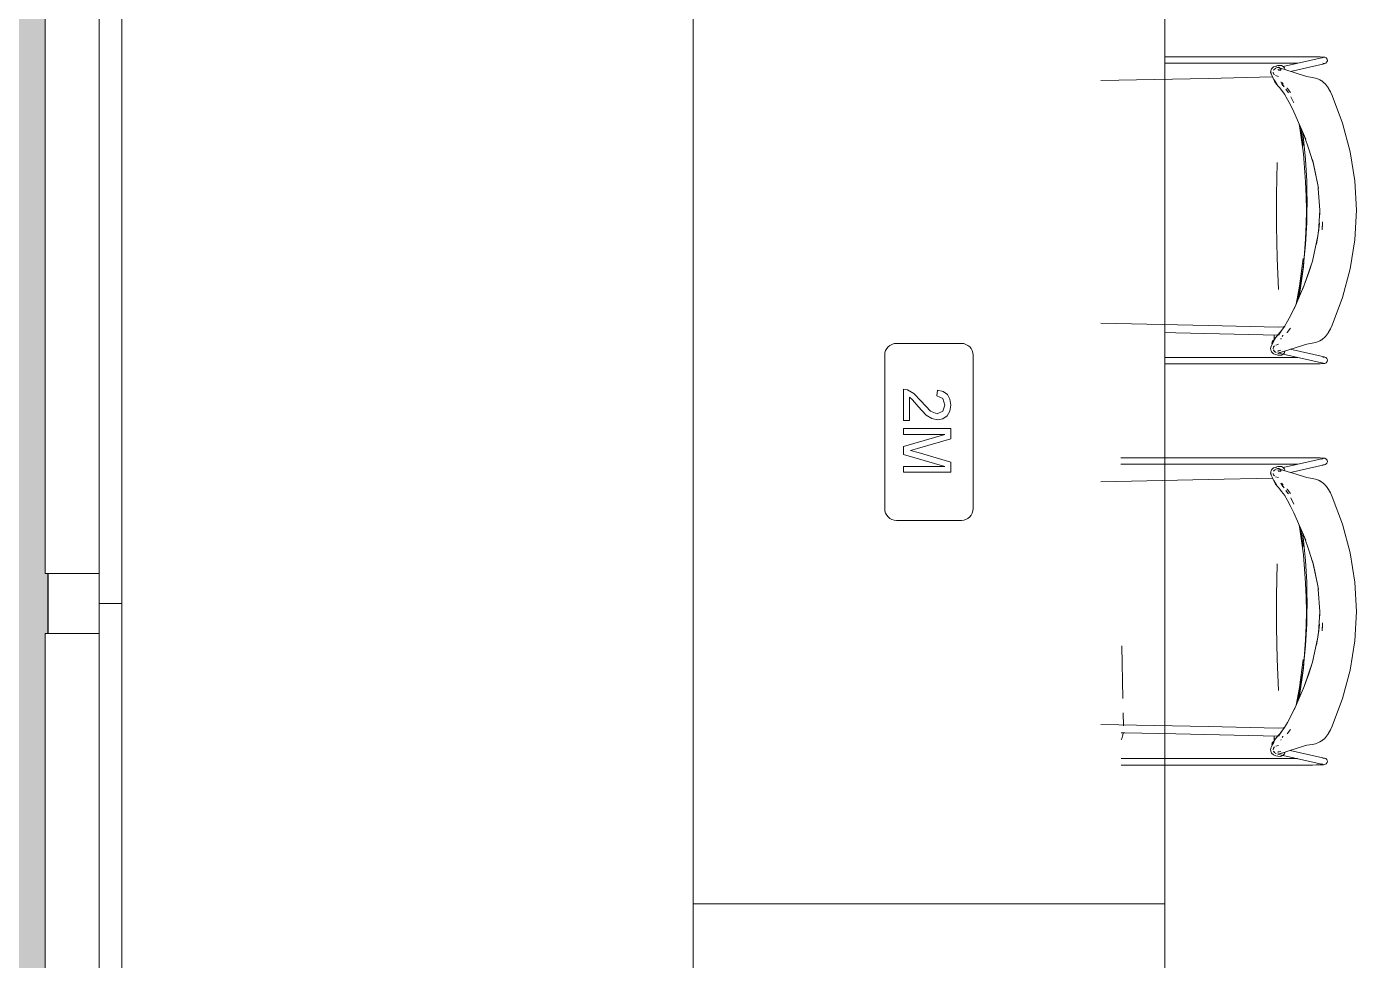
# Model space of a CAD drawing. Header units: millimetres. Extents: x 155927 to 317870, y -36033 to 97293.
# Drawn here: x 210704 to 212959, y 21722 to 23305 of the extents above; entities that cross this region are included whole.
import ezdxf

# ---------------------------------------------------------------- set-up
doc = ezdxf.new("R2010")
doc.units = ezdxf.units.MM
doc.header["$MEASUREMENT"] = 0
for name, color, linetype, lineweight in [('A-WALL', 7, 'CONTINUOUS', 9), ('A-WALL-PATT', 7, 'CONTINUOUS', 9), ('E-ELEC-EQPM', 8, 'CONTINUOUS', 9), ('G-IMPT', 8, 'CONTINUOUS', 9), ('I-FURN', 8, 'CONTINUOUS', 9)]:
    doc.layers.add(name, color=color, linetype=linetype, lineweight=lineweight)

msp = doc.modelspace()

# ---------------------------------------------------------------- hatches: boundary and pattern name
at = {"layer": 'A-WALL-PATT'}
msp.add_hatch(color=256, dxfattribs=at).paths.add_polyline_path([(210618.8, 15107.6), (210740.8, 15107.6), (210740.8, 20716.3), (210735.8, 20716.3), (210735.8, 22275.7), (210740.8, 22275.7), (210740.8, 22377.3), (210735.8, 22377.3), (210735.8, 23936.7), (210740.8, 23936.7), (210740.8, 26907.6), (210618.8, 26907.6), (210618.8, 24146), (210673, 24146), (210673, 22014.6), (210618.8, 22014.6), (210618.8, 20817), (210673, 20817), (210673, 18685.6), (210618.8, 18685.6), (210618.8, 17008.8), (210645.8, 17008.8), (210645.8, 15808.8), (210618.8, 15808.8), (210618.8, 15606.6)], flags=0)

# ---------------------------------------------------------------- linework, layer by layer
at = {"layer": 'A-WALL', "lineweight": 30}
msp.add_line((210740.8, 22275.7), (210740.8, 22377.3), dxfattribs=at)
at = {"layer": 'E-ELEC-EQPM'}
for p, q in [((210827.7, 23987.5), (210827.7, 22326.5)), ((210865.8, 22326.5), (210865.8, 23987.5)), ((210865.8, 22326.5), (210865.8, 23987.5)), ((210735.8, 23936.7), (210735.8, 22377.3)), ((210735.8, 23936.7), (210735.8, 22377.3)), ((210735.8, 22377.3), (210827.7, 22377.3)), ((210735.8, 22377.3), (210827.7, 22377.3)), ((210827.7, 22377.3), (210827.7, 22326.5)), ((210865.8, 22326.5), (210827.7, 22326.5)), ((210827.7, 22326.5), (210827.7, 22275.7)), ((210865.8, 22326.5), (210827.7, 22326.5)), ((210827.7, 22326.5), (210827.7, 20665.5)), ((210827.7, 22326.5), (210865.8, 22326.5)), ((210827.7, 22326.5), (210865.8, 22326.5)), ((210865.8, 20665.5), (210865.8, 22326.5)), ((210865.8, 20665.5), (210865.8, 22326.5)), ((210827.7, 22275.7), (210735.8, 22275.7)), ((210735.8, 22275.7), (210735.8, 20716.3)), ((210827.7, 22275.7), (210735.8, 22275.7)), ((210735.8, 22275.7), (210735.8, 20716.3))]:
    msp.add_line(p, q, dxfattribs=at)
at = {"layer": 'G-IMPT'}
for p, q in [((212634.4, 23253.6), (212884.5, 23253.6)), ((212902.9, 23252.5), (212834.7, 23237.2)), ((212884.5, 23253.6), (212890.7, 23253.6)), ((212897.9, 23253.4), (212890.7, 23253.6)), ((212903.1, 23253.1), (212897.9, 23253.4)), ((212902.9, 23252.5), (212900.7, 23251.5)), ((212900.7, 23251.5), (212900.9, 23251.7)), ((212905.6, 23252.8), (212903.1, 23253.1)), ((212905.6, 23252.8), (212907.9, 23251.6)), ((212907.9, 23251.6), (212909.4, 23249.5)), ((212909, 23244.7), (212909.8, 23246.8)), ((212909.4, 23249.5), (212909.8, 23246.8)), ((212859.4, 23242.8), (212634.4, 23242.8)), ((212813.5, 23227.6), (212814.7, 23231.9)), ((212813.5, 23227.6), (212814.8, 23224)), ((212814, 23229), (212814.8, 23224)), ((212814, 23229), (212814.5, 23224.4)), ((212814.5, 23224.4), (212817.5, 23218.4)), ((212814.7, 23231.9), (212815.2, 23233.2)), ((212815.2, 23233.2), (212818.3, 23236.4)), ((212817.9, 23227.3), (212818.1, 23225.7)), ((212818.6, 23224.8), (212818.1, 23225.7)), ((212822.5, 23237.8), (212818.3, 23236.4)), ((212818.6, 23224.8), (212820.1, 23223.2)), ((212818.7, 23230.8), (212820.7, 23233.1)), ((212821.3, 23233.4), (212822.9, 23234.1)), ((212822.4, 23233.8), (212821.3, 23233.4)), ((212822.4, 23233.8), (212821.3, 23233.4)), ((212822.2, 23236.6), (212827.8, 23235)), ((212822.2, 23236.6), (212830.1, 23234.2)), ((212822.5, 23237.8), (212825.7, 23238.8)), ((212825.5, 23235.2), (212833.6, 23233.1)), ((212825.5, 23235.2), (212832.3, 23233.4)), ((212825.6, 23232), (212828, 23230.8)), ((212825.6, 23232), (212831.1, 23230.4)), ((212825.7, 23238.8), (212828.5, 23238.9)), ((212828.5, 23235.8), (212826.6, 23235.4)), ((212826.8, 23231.8), (212828, 23230.8)), ((212826.8, 23231.8), (212828.3, 23230.3)), ((212826.9, 23235.8), (212829, 23234.4)), ((212826.9, 23235.8), (212830.1, 23234.2)), ((212828.3, 23230.3), (212827.4, 23231.4)), ((212827.8, 23235), (212836, 23232.4)), ((212828.5, 23238.9), (212829.8, 23239)), ((212829, 23234.4), (212830.6, 23232.6)), ((212831.5, 23238.7), (212829.8, 23239)), ((212831.6, 23230.8), (212830.6, 23232.6)), ((212831.5, 23238.7), (212834.9, 23237.1)), ((212831.5, 23238.7), (212831.8, 23238.7)), ((212831.5, 23238.7), (212834.7, 23237.2)), ((212834.9, 23237.1), (212831.8, 23238.7)), ((212833.6, 23233.1), (212832.3, 23233.4)), ((212836.5, 23235.4), (212834.7, 23237.2)), ((212834.9, 23237.1), (212834.7, 23237.2)), ((212834.7, 23237.2), (212836.8, 23235.2)), ((212836.5, 23235.4), (212834.9, 23237.1)), ((212857.2, 23225.7), (212836, 23232.4)), ((212836.9, 23235), (212836.8, 23235.2)), ((212838, 23232.7), (212836.9, 23235)), ((212838, 23232.7), (212838, 23232.6)), ((212847.1, 23228.8), (212904.4, 23241.7)), ((212869.2, 23221.8), (212857.2, 23225.7)), ((212902.1, 23242.4), (212904.7, 23242)), ((212902.4, 23242.3), (212904.7, 23242)), ((212904.4, 23241.7), (212907, 23242.5)), ((212907, 23242.5), (212907.2, 23242.8)), ((212909, 23244.7), (212907.2, 23242.8)), ((212707.6, 23216.9), (212525.8, 23213.2)), ((212817, 23219.4), (212707.6, 23216.9)), ((212820, 23212.3), (212817.5, 23218.4)), ((212821.7, 23210.5), (212819.2, 23215.1)), ((212820.7, 23212.5), (212819.2, 23215.1)), ((212820, 23212.3), (212821.9, 23209.2)), ((212824, 23206.8), (212820.7, 23212.5)), ((212821.7, 23210.5), (212824, 23206.8)), ((212821.9, 23209.2), (212826.2, 23203.8)), ((212822.1, 23221.6), (212827, 23220.2)), ((212826.2, 23203.8), (212829.1, 23200.6)), ((212832.8, 23207.6), (212831.1, 23210.8)), ((212831.1, 23210.8), (212833.1, 23207)), ((212832.8, 23207.6), (212833.1, 23207)), ((212832.8, 23207.6), (212834.1, 23205.4)), ((212832.8, 23207.6), (212834.5, 23204.8)), ((212832.9, 23209.9), (212835, 23207.5)), ((212834.1, 23205.4), (212834.5, 23204.8)), ((212836.1, 23203.2), (212834.4, 23205.7)), ((212834.4, 23205.7), (212836.4, 23202.7)), ((212836.1, 23203.2), (212836.4, 23202.7)), ((212841.5, 23200.9), (212841.9, 23200.4)), ((212874.8, 23220.1), (212869.2, 23221.8)), ((212874.8, 23220.1), (212884, 23218.5)), ((212884, 23218.5), (212890, 23217.4)), ((212890, 23217.4), (212895, 23215.6)), ((212896, 23215.1), (212895, 23215.6)), ((212900.2, 23212.6), (212895, 23215.6)), ((212897.3, 23214.4), (212895, 23215.6)), ((212896, 23215.1), (212900.2, 23212.6)), ((212899.8, 23212.9), (212897.3, 23214.4)), ((212900.2, 23212.6), (212899.8, 23212.9)), ((212900.2, 23212.6), (212902.2, 23211.1)), ((212902.2, 23211.1), (212904.1, 23209.4)), ((212904.7, 23208.9), (212904.1, 23209.4)), ((212904.7, 23208.9), (212906.5, 23207)), ((212908.2, 23205), (212906.5, 23207)), ((212908.2, 23205), (212911.6, 23200.1)), ((212832.2, 23196.8), (212829.1, 23200.6)), ((212832.2, 23196.8), (212837.6, 23189.5)), ((212837.1, 23190.2), (212837.6, 23189.5)), ((212837.1, 23190.2), (212842.5, 23181.3)), ((212839.7, 23198.4), (212843.7, 23192.5)), ((212839.7, 23198.4), (212842.4, 23194.4)), ((212847.2, 23193.1), (212841.9, 23200.4)), ((212843.7, 23192.5), (212842.4, 23194.4)), ((212847.9, 23170.8), (212842.5, 23181.3)), ((212847.7, 23185.6), (212853.2, 23175.3)), ((212847.7, 23185.6), (212848.2, 23184.7)), ((212853.2, 23175.3), (212848.2, 23184.7)), ((212911.8, 23199.8), (212911.6, 23200.1)), ((212911.8, 23199.8), (212914.9, 23194.2)), ((212917.9, 23187.7), (212914.9, 23194.2)), ((212935.4, 23141), (212917.9, 23187.7)), ((212853.2, 23160.2), (212847.9, 23170.8)), ((212853.2, 23160.2), (212873.1, 23113.8)), ((212862.8, 23136.5), (212862.3, 23139.1)), ((212869.2, 23089.2), (212862.8, 23136.5)), ((212935.4, 23141), (212948.4, 23092.5)), ((212864.9, 23132.9), (212869, 23103.2)), ((212864.9, 23132.9), (212869, 23103.2)), ((212867.4, 23127), (212868.6, 23119.4)), ((212872.7, 23079.6), (212868.6, 23119.4)), ((212879.1, 23095.2), (212870.5, 23120.3)), ((212870.5, 23120.3), (212873.1, 23113.8)), ((212869.2, 23089.2), (212873, 23041.3)), ((212879.1, 23095.2), (212884.3, 23079)), ((212948.4, 23092.5), (212956.5, 23043.1)), ((212824.8, 23074.2), (212823.8, 23020.3)), ((212872.7, 23079.6), (212874.8, 23042.6)), ((212886.5, 23072.1), (212884.3, 23079)), ((212884.6, 23079.1), (212886.5, 23072.1)), ((212884.6, 23079.1), (212893.9, 23036.6)), ((212893.5, 23036.6), (212886.5, 23072.1)), ((212886.5, 23072.1), (212893.9, 23036.6)), ((212959.1, 22993.2), (212956.5, 23043.1)), ((212873, 23041.3), (212873.9, 23017.3)), ((212875.1, 23026.3), (212874.8, 23042.6)), ((212875.1, 23026.3), (212875.5, 23007.4)), ((212894.6, 23030.2), (212893.5, 23036.6)), ((212894.4, 23030.2), (212894.1, 23034.3)), ((212894.6, 23030.2), (212894.2, 23033.7)), ((212894.4, 23030.2), (212896.8, 22993.2)), ((212823.8, 22966.2), (212823.8, 23020.3)), ((212874.3, 22993.2), (212873.9, 23017.3)), ((212875.1, 22988.6), (212875.5, 23007.4)), ((212873.9, 22969.1), (212874.3, 22993.2)), ((212874.8, 22972.3), (212875.1, 22988.6)), ((212896.9, 22993.2), (212894.6, 22956.3)), ((212896.9, 22993.2), (212896.8, 22985.8)), ((212896.8, 22993.2), (212896.8, 22985.8)), ((212959.1, 22993.2), (212956.5, 22943.3)), ((212823.8, 22966.2), (212824.8, 22912.3)), ((212872.7, 22935.2), (212874.8, 22972.3)), ((212873, 22945.1), (212873.9, 22969.1)), ((212893.5, 22950.2), (212895.1, 22961.2)), ((212893.9, 22949.8), (212896.3, 22971.5)), ((212893.9, 22949.8), (212895.1, 22961.2)), ((212894.6, 22956.3), (212895.1, 22961.2)), ((212896.3, 22971.5), (212895.1, 22961.2)), ((212901.1, 22960.1), (212901.8, 22973.7)), ((212901.6, 22970.3), (212901.1, 22960.1)), ((212868.6, 22895.5), (212872.7, 22935.2)), ((212873, 22945.1), (212869.2, 22897.3)), ((212893.9, 22949.8), (212884.6, 22907.3)), ((212891.4, 22936.1), (212893.5, 22950.2)), ((212891.4, 22936.1), (212892.7, 22943.2)), ((212948.4, 22893.9), (212956.5, 22943.3)), ((212826.9, 22859.1), (212824.8, 22912.3)), ((212862.5, 22864.5), (212869, 22911.7)), ((212869, 22911.7), (212862.5, 22864.4)), ((212886, 22912.5), (212884.4, 22907.3)), ((212884.6, 22907.3), (212886, 22912.5)), ((212862.7, 22856.3), (212868.6, 22895.5)), ((212869.2, 22897.3), (212862.8, 22850)), ((212870.4, 22866.2), (212878.5, 22887.6)), ((212870.5, 22866.2), (212884.6, 22907.3)), ((212870.5, 22866.2), (212878.5, 22887.6)), ((212884.6, 22907.3), (212878.5, 22887.6)), ((212878.5, 22887.6), (212884.4, 22907.3)), ((212948.4, 22893.9), (212935.4, 22845.5)), ((212870.5, 22866.2), (212853.3, 22826.2)), ((212862.5, 22864.5), (212856.8, 22834.3)), ((212856.8, 22834.3), (212862.5, 22864.4)), ((212868.3, 22860.4), (212870.5, 22866.2)), ((212868.3, 22860.4), (212870.4, 22866.2)), ((212862.7, 22856.3), (212859.8, 22841.2)), ((212862.8, 22850), (212862.2, 22846.8)), ((212935.4, 22845.5), (212917.8, 22798.6)), ((212847.9, 22815.6), (212853.2, 22826.2)), ((212857.4, 22835.5), (212853.2, 22826.2)), ((212857.4, 22835.5), (212853.3, 22826.2)), ((212525.6, 22801.7), (212707.6, 22798)), ((212826.4, 22795.3), (212707.6, 22798)), ((212834.8, 22795.8), (212826.4, 22795.3)), ((212832.2, 22789.6), (212837.6, 22796.9)), ((212837.7, 22796.4), (212834.8, 22795.8)), ((212842.5, 22805.2), (212837.1, 22796.2)), ((212837.6, 22796.9), (212837.1, 22796.2)), ((212847.9, 22815.6), (212842.5, 22805.2)), ((212917.8, 22798.6), (212914.9, 22792.3)), ((212634.4, 22785.9), (212652.9, 22785.5)), ((212825.9, 22781.6), (212652.9, 22785.5)), ((212820, 22774.1), (212817.8, 22769.3)), ((212819.5, 22781.8), (212819.8, 22773.8)), ((212820.2, 22774.5), (212819.9, 22781.8)), ((212820.2, 22774.5), (212819.9, 22781.8)), ((212820, 22774.1), (212821.9, 22777.2)), ((212821.9, 22777.2), (212826.2, 22782.7)), ((212829.1, 22785.9), (212826.2, 22782.7)), ((212827.1, 22781.8), (212832.7, 22790.1)), ((212827.1, 22781.8), (212832.2, 22789.6)), ((212829.1, 22785.9), (212832.7, 22790.1)), ((212831.4, 22776.3), (212830.8, 22774.9)), ((212833.1, 22779.5), (212834.1, 22781.1)), ((212834.5, 22781.6), (212834.1, 22781.1)), ((212841.5, 22785.5), (212841.9, 22786)), ((212841.9, 22786), (212847.2, 22793.3)), ((212899.8, 22773.6), (212897.3, 22772)), ((212900.2, 22773.8), (212899.8, 22773.6)), ((212900.2, 22773.8), (212902.2, 22775.3)), ((212902.2, 22775.3), (212904.7, 22777.5)), ((212904.7, 22777.5), (212906.5, 22779.4)), ((212908.2, 22781.5), (212906.5, 22779.4)), ((212911.6, 22786.3), (212908.2, 22781.5)), ((212911.6, 22786.3), (212911.8, 22786.6)), ((212914.9, 22792.3), (212911.8, 22786.6)), ((212814.4, 22762.9), (212813.5, 22758.8)), ((212814.7, 22754.6), (212813.5, 22758.8)), ((212814.4, 22762.9), (212818.8, 22771.3)), ((212815.2, 22753.2), (212814.7, 22754.6)), ((212818.3, 22750), (212815.2, 22753.2)), ((212817.8, 22769.3), (212818.8, 22771.3)), ((212817.8, 22758.5), (212817.9, 22759.1)), ((212818.3, 22761.1), (212817.9, 22759.1)), ((212818.6, 22761.7), (212818.3, 22761.1)), ((212819.5, 22755), (212818.3, 22756.6)), ((212818.3, 22756.6), (212819.1, 22755.5)), ((212818.3, 22750), (212822.5, 22748.6)), ((212818.5, 22756), (212820.7, 22753.4)), ((212818.6, 22761.7), (212820.2, 22763.5)), ((212819.5, 22755), (212819.1, 22755.5)), ((212822.4, 22752.7), (212821.3, 22753.1)), ((212822.4, 22752.6), (212821.3, 22753.1)), ((212823, 22752.3), (212821.3, 22753.1)), ((212822.2, 22764.9), (212827, 22766.2)), ((212825.5, 22754.5), (212831.1, 22756)), ((212825.5, 22754.5), (212827.6, 22755.4)), ((212825.5, 22751.3), (212833.6, 22753.3)), ((212833, 22753.1), (212825.5, 22751.3)), ((212826.5, 22751.1), (212828.5, 22750.7)), ((212827.9, 22755.7), (212826.8, 22754.7)), ((212826.8, 22754.7), (212827.6, 22755.4)), ((212830.1, 22752.2), (212826.9, 22750.7)), ((212829, 22752), (212826.9, 22750.7)), ((212827.9, 22755.7), (212827.3, 22755)), ((212827.8, 22751.4), (212833.6, 22753.3)), ((212830.1, 22752.2), (212827.8, 22751.4)), ((212829.9, 22750.3), (212902.9, 22733.9)), ((212833, 22753.1), (212844.7, 22756.9)), ((212834.9, 22749.4), (212836.8, 22751.3)), ((212838, 22753.8), (212836.8, 22751.3)), ((212838, 22753.7), (212836.8, 22751.3)), ((212836.9, 22751.5), (212836.8, 22751.3)), ((212836.9, 22751.5), (212838, 22753.8)), ((212838, 22753.7), (212838, 22753.8)), ((212844.7, 22756.9), (212857.2, 22760.8)), ((212904.4, 22744.7), (212846.9, 22757.6)), ((212857.2, 22760.8), (212869.2, 22764.6)), ((212874.8, 22766.3), (212869.2, 22764.6)), ((212884, 22767.9), (212874.8, 22766.3)), ((212884, 22767.9), (212890, 22769)), ((212895, 22770.8), (212890, 22769)), ((212895, 22770.8), (212897.3, 22772)), ((212634.4, 22743.7), (212859.4, 22743.7)), ((212634.4, 22732.8), (212884.5, 22732.8)), ((212825.7, 22747.7), (212822.5, 22748.6)), ((212825.7, 22747.7), (212829.8, 22747.4)), ((212831.5, 22747.7), (212829.8, 22747.4)), ((212831.5, 22747.7), (212831.8, 22747.8)), ((212831.8, 22747.8), (212834.7, 22749.2)), ((212834.9, 22749.4), (212834.7, 22749.2)), ((212890.7, 22732.9), (212884.5, 22732.8)), ((212890.7, 22732.9), (212897.9, 22733)), ((212897.9, 22733), (212903.1, 22733.3)), ((212902.9, 22733.9), (212900.7, 22734.9)), ((212900.9, 22734.7), (212900.7, 22734.9)), ((212902.1, 22744), (212904.7, 22744.5)), ((212902.4, 22744.2), (212904.7, 22744.5)), ((212903.1, 22733.3), (212905.6, 22733.6)), ((212904.4, 22744.7), (212907, 22743.9)), ((212905.6, 22733.6), (212907.9, 22734.8)), ((212908.7, 22742.1), (212907, 22743.9)), ((212907, 22743.9), (212907.2, 22743.6)), ((212907.9, 22734.8), (212909.4, 22737)), ((212908.7, 22742.1), (212909, 22741.8)), ((212909.8, 22739.6), (212909, 22741.8)), ((212909.8, 22739.6), (212909.4, 22737)), ((212559.8, 22573.6), (212884.5, 22573.6)), ((212902.9, 22572.5), (212834.7, 22557.2)), ((212884.5, 22573.6), (212890.7, 22573.6)), ((212897.9, 22573.4), (212890.7, 22573.6)), ((212903.1, 22573.1), (212897.9, 22573.4)), ((212902.9, 22572.5), (212900.7, 22571.5)), ((212900.7, 22571.5), (212900.9, 22571.7)), ((212905.6, 22572.8), (212903.1, 22573.1)), ((212905.6, 22572.8), (212907.9, 22571.6)), ((212907.9, 22571.6), (212909.4, 22569.5)), ((212909.4, 22569.5), (212909.8, 22566.8)), ((212859.4, 22562.8), (212559.8, 22562.8)), ((212813.5, 22547.6), (212814.7, 22551.9)), ((212813.5, 22547.6), (212814.8, 22544)), ((212814, 22549), (212814.8, 22544)), ((212814, 22549), (212814.5, 22544.4)), ((212814.7, 22551.9), (212815.2, 22553.2)), ((212815.2, 22553.2), (212818.3, 22556.4)), ((212817.9, 22547.3), (212818.1, 22545.7)), ((212822.5, 22557.8), (212818.3, 22556.4)), ((212818.7, 22550.8), (212820.7, 22553.1)), ((212821.3, 22553.4), (212822.9, 22554.1)), ((212822.5, 22553.8), (212821.3, 22553.4)), ((212822.2, 22556.6), (212827.8, 22555)), ((212822.2, 22556.6), (212830.1, 22554.2)), ((212822.5, 22557.8), (212825.7, 22558.8)), ((212825.5, 22555.2), (212833.6, 22553.1)), ((212825.5, 22555.2), (212832.3, 22553.4)), ((212825.6, 22552), (212828, 22550.8)), ((212825.6, 22552), (212831.1, 22550.4)), ((212825.7, 22558.8), (212828.5, 22558.9)), ((212828.5, 22555.8), (212826.6, 22555.4)), ((212826.8, 22551.8), (212828, 22550.8)), ((212826.8, 22551.8), (212828.3, 22550.3)), ((212826.9, 22555.8), (212829, 22554.4)), ((212826.9, 22555.8), (212830.1, 22554.2)), ((212828.3, 22550.3), (212827.4, 22551.4)), ((212827.8, 22555), (212836, 22552.4)), ((212828.5, 22558.9), (212829.8, 22559)), ((212829, 22554.4), (212830.6, 22552.6)), ((212831.5, 22558.7), (212829.8, 22559)), ((212831.6, 22550.8), (212830.6, 22552.6)), ((212831.5, 22558.7), (212834.9, 22557.1)), ((212831.5, 22558.7), (212831.8, 22558.7)), ((212831.5, 22558.7), (212834.7, 22557.2)), ((212834.9, 22557.1), (212831.8, 22558.7)), ((212833.6, 22553.1), (212832.3, 22553.4)), ((212836.5, 22555.4), (212834.7, 22557.2)), ((212834.9, 22557.1), (212834.7, 22557.2)), ((212834.7, 22557.2), (212836.8, 22555.2)), ((212836.5, 22555.4), (212834.9, 22557.1)), ((212857.2, 22545.7), (212836, 22552.4)), ((212836.9, 22555), (212836.8, 22555.2)), ((212838, 22552.7), (212836.9, 22555)), ((212838, 22552.7), (212838, 22552.6)), ((212847.1, 22548.8), (212904.4, 22561.7)), ((212902.1, 22562.4), (212904.7, 22562)), ((212902.4, 22562.3), (212904.7, 22562)), ((212904.4, 22561.7), (212907, 22562.5)), ((212907, 22562.5), (212907.2, 22562.8)), ((212909, 22564.7), (212907.2, 22562.8)), ((212909, 22564.7), (212909.8, 22566.8)), ((212707.6, 22536.9), (212525.8, 22533.2)), ((212817, 22539.4), (212707.6, 22536.9)), ((212814.5, 22544.4), (212817.5, 22538.4)), ((212820, 22532.3), (212817.5, 22538.4)), ((212818.6, 22544.8), (212818.1, 22545.7)), ((212818.6, 22544.8), (212820.1, 22543.2)), ((212821.7, 22530.5), (212819.2, 22535.1)), ((212824, 22526.8), (212819.2, 22535.1)), ((212820, 22532.3), (212821.9, 22529.2)), ((212821.7, 22530.5), (212824, 22526.8)), ((212821.9, 22529.2), (212826.2, 22523.8)), ((212822.1, 22541.6), (212827, 22540.2)), ((212832.8, 22527.6), (212831.1, 22530.8)), ((212831.1, 22530.8), (212833.1, 22527)), ((212832.8, 22527.6), (212833.1, 22527)), ((212832.8, 22527.6), (212834.1, 22525.4)), ((212832.8, 22527.6), (212834.5, 22524.8)), ((212832.9, 22529.9), (212835, 22527.5)), ((212834.1, 22525.4), (212834.5, 22524.8)), ((212836.1, 22523.2), (212834.4, 22525.7)), ((212834.4, 22525.7), (212836.4, 22522.7)), ((212869.2, 22541.8), (212857.2, 22545.7)), ((212874.8, 22540.1), (212869.2, 22541.8)), ((212874.8, 22540.1), (212884, 22538.5)), ((212884, 22538.5), (212890, 22537.4)), ((212890, 22537.4), (212895, 22535.6)), ((212896, 22535.1), (212895, 22535.6)), ((212900.2, 22532.6), (212895, 22535.6)), ((212897.3, 22534.4), (212895, 22535.6)), ((212896, 22535.1), (212900.2, 22532.6)), ((212899.8, 22532.9), (212897.3, 22534.4)), ((212900.2, 22532.6), (212899.8, 22532.9)), ((212900.2, 22532.6), (212902.2, 22531.1)), ((212902.2, 22531.1), (212904.1, 22529.4)), ((212904.7, 22528.9), (212904.1, 22529.4)), ((212904.7, 22528.9), (212906.5, 22527)), ((212908.2, 22525), (212906.5, 22527)), ((212908.2, 22525), (212911.6, 22520.1)), ((212826.2, 22523.8), (212829.1, 22520.6)), ((212832.2, 22516.8), (212829.1, 22520.6)), ((212832.2, 22516.8), (212837.6, 22509.5)), ((212836.1, 22523.2), (212836.4, 22522.7)), ((212837.1, 22510.2), (212837.6, 22509.5)), ((212837.1, 22510.2), (212842.5, 22501.3)), ((212839.7, 22518.4), (212843.7, 22512.5)), ((212839.7, 22518.4), (212842.4, 22514.4)), ((212841.5, 22520.9), (212841.9, 22520.4)), ((212847.2, 22513.1), (212841.9, 22520.4)), ((212843.7, 22512.5), (212842.4, 22514.4)), ((212847.7, 22505.6), (212853.2, 22495.3)), ((212847.7, 22505.6), (212848.2, 22504.7)), ((212853.2, 22495.3), (212848.2, 22504.7)), ((212911.8, 22519.8), (212911.6, 22520.1)), ((212911.8, 22519.8), (212914.9, 22514.2)), ((212917.9, 22507.7), (212914.9, 22514.2)), ((212935.4, 22461), (212917.9, 22507.7)), ((212847.9, 22490.8), (212842.5, 22501.3)), ((212853.2, 22480.2), (212847.9, 22490.8)), ((212853.2, 22480.2), (212873.1, 22433.8)), ((212862.8, 22456.5), (212862.3, 22459.1)), ((212935.4, 22461), (212948.4, 22412.5)), ((212869.2, 22409.2), (212862.8, 22456.5)), ((212864.9, 22452.9), (212869, 22423.2)), ((212864.9, 22452.9), (212869, 22423.2)), ((212867.4, 22447), (212868.6, 22439.4)), ((212872.7, 22399.6), (212868.6, 22439.4)), ((212879.1, 22415.2), (212870.5, 22440.3)), ((212870.5, 22440.3), (212873.1, 22433.8)), ((212879.1, 22415.2), (212884.3, 22399)), ((212948.4, 22412.5), (212956.5, 22363.1)), ((212824.8, 22394.2), (212823.8, 22340.3)), ((212869.2, 22409.2), (212873, 22361.3)), ((212872.7, 22399.6), (212874.8, 22362.6)), ((212886.5, 22392.1), (212884.3, 22399)), ((212884.6, 22399.1), (212886.5, 22392.1)), ((212884.6, 22399.1), (212893.9, 22356.6)), ((212893.5, 22356.6), (212886.5, 22392.1)), ((212886.5, 22392.1), (212893.9, 22356.6)), ((212873, 22361.3), (212873.9, 22337.3)), ((212875.1, 22346.3), (212874.8, 22362.6)), ((212875.1, 22346.3), (212875.5, 22327.4)), ((212894.6, 22350.2), (212893.5, 22356.6)), ((212894.4, 22350.2), (212894.1, 22354.3)), ((212894.6, 22350.2), (212894.2, 22353.7)), ((212894.4, 22350.2), (212896.8, 22313.2)), ((212959.1, 22313.2), (212956.5, 22363.1)), ((212823.8, 22286.2), (212823.8, 22340.3)), ((212874.3, 22313.2), (212873.9, 22337.3)), ((212875.1, 22308.6), (212875.5, 22327.4)), ((212873.9, 22289.1), (212874.3, 22313.2)), ((212874.8, 22292.3), (212875.1, 22308.6)), ((212896.9, 22313.2), (212894.6, 22276.3)), ((212896.9, 22313.2), (212896.8, 22305.8)), ((212896.8, 22313.2), (212896.8, 22305.8)), ((212959.1, 22313.2), (212956.5, 22263.3)), ((212823.8, 22286.2), (212824.8, 22232.3)), ((212872.7, 22255.2), (212874.8, 22292.3)), ((212873, 22265.1), (212873.9, 22289.1)), ((212893.5, 22270.2), (212895.1, 22281.2)), ((212893.9, 22269.8), (212896.3, 22291.5)), ((212893.9, 22269.8), (212895.1, 22281.2)), ((212894.6, 22276.3), (212895.1, 22281.2)), ((212896.3, 22291.5), (212895.1, 22281.2)), ((212901.1, 22280.1), (212901.8, 22293.7)), ((212901.6, 22289.8), (212901.1, 22280.1)), ((212563.2, 22165.8), (212561.1, 22254.7)), ((212868.6, 22215.5), (212872.7, 22255.2)), ((212873, 22265.1), (212869.2, 22217.3)), ((212893.9, 22269.8), (212884.6, 22227.3)), ((212891.4, 22256.1), (212893.5, 22270.2)), ((212891.4, 22256.1), (212892.7, 22263.2)), ((212948.4, 22213.9), (212956.5, 22263.3)), ((212826.9, 22179.1), (212824.8, 22232.3)), ((212862.5, 22184.5), (212869, 22231.7)), ((212869, 22231.7), (212862.5, 22184.4)), ((212886, 22232.5), (212884.4, 22227.3)), ((212884.6, 22227.3), (212886, 22232.5)), ((212862.7, 22176.3), (212868.6, 22215.5)), ((212869.2, 22217.3), (212862.8, 22170)), ((212870.5, 22186.2), (212884.6, 22227.3)), ((212884.6, 22227.3), (212878.5, 22207.6)), ((212878.5, 22207.6), (212884.4, 22227.3)), ((212948.4, 22213.9), (212935.4, 22165.5)), ((212870.5, 22186.2), (212853.3, 22146.2)), ((212868.3, 22180.4), (212870.5, 22186.2)), ((212868.3, 22180.4), (212870.4, 22186.2)), ((212870.4, 22186.2), (212878.5, 22207.6)), ((212870.5, 22186.2), (212878.5, 22207.6)), ((212862.5, 22184.5), (212856.8, 22154.3)), ((212856.8, 22154.3), (212862.5, 22184.4)), ((212862.7, 22176.3), (212859.8, 22161.2)), ((212862.8, 22170), (212862.2, 22166.8)), ((212935.4, 22165.5), (212917.8, 22118.6)), ((212564.2, 22119.3), (212563.7, 22141.5)), ((212847.9, 22135.6), (212853.2, 22146.2)), ((212857.4, 22155.5), (212853.2, 22146.2)), ((212857.4, 22155.5), (212853.3, 22146.2)), ((212525.6, 22121.7), (212707.6, 22118)), ((212842.5, 22125.2), (212837.1, 22116.2)), ((212847.9, 22135.6), (212842.5, 22125.2)), ((212917.8, 22118.6), (212914.9, 22112.3)), ((212560.1, 22107.4), (212566.4, 22107.3)), ((212561.1, 22097.7), (212560.2, 22095.6)), ((212563, 22103.3), (212561.1, 22097.7)), ((212563.5, 22107.4), (212563, 22103.3)), ((212566.4, 22107.3), (212652.9, 22105.5)), ((212825.9, 22101.6), (212652.9, 22105.5)), ((212826.4, 22115.3), (212707.6, 22118)), ((212819.5, 22101.8), (212819.8, 22093.8)), ((212820.2, 22094.5), (212819.9, 22101.8)), ((212820.2, 22094.5), (212819.9, 22101.8)), ((212820, 22094.1), (212821.9, 22097.2)), ((212821.9, 22097.2), (212826.2, 22102.7)), ((212829.1, 22105.9), (212826.2, 22102.7)), ((212834.8, 22115.8), (212826.4, 22115.3)), ((212827.1, 22101.8), (212832.7, 22110.1)), ((212827.1, 22101.8), (212832.2, 22109.6)), ((212829.1, 22105.9), (212832.7, 22110.1)), ((212831.4, 22096.3), (212830.8, 22094.9)), ((212832.2, 22109.6), (212837.6, 22116.9)), ((212833.1, 22099.5), (212834.1, 22101.1)), ((212834.5, 22101.6), (212834.1, 22101.1)), ((212837.7, 22116.4), (212834.8, 22115.8)), ((212837.6, 22116.9), (212837.1, 22116.2)), ((212841.5, 22105.5), (212841.9, 22106)), ((212841.9, 22106), (212847.2, 22113.3)), ((212902.2, 22095.3), (212904.7, 22097.5)), ((212904.7, 22097.5), (212906.5, 22099.4)), ((212908.2, 22101.5), (212906.5, 22099.4)), ((212911.6, 22106.3), (212908.2, 22101.5)), ((212911.6, 22106.3), (212911.8, 22106.6)), ((212914.9, 22112.3), (212911.8, 22106.6)), ((212814.4, 22082.9), (212813.5, 22078.8)), ((212814.7, 22074.6), (212813.5, 22078.8)), ((212814.4, 22082.9), (212818.8, 22091.3)), ((212815.2, 22073.2), (212814.7, 22074.6)), ((212820, 22094.1), (212817.8, 22089.3)), ((212817.8, 22089.3), (212818.8, 22091.3)), ((212817.8, 22078.5), (212817.9, 22079.1)), ((212818.3, 22081.1), (212817.9, 22079.1)), ((212818.6, 22081.7), (212818.3, 22081.1)), ((212819.5, 22075), (212818.3, 22076.6)), ((212818.3, 22076.6), (212819.1, 22075.5)), ((212818.5, 22076), (212820.7, 22073.4)), ((212818.6, 22081.7), (212820.2, 22083.5)), ((212819.5, 22075), (212819.1, 22075.5)), ((212822.2, 22084.9), (212827, 22086.2)), ((212825.5, 22074.5), (212831.1, 22076)), ((212825.5, 22074.5), (212827.6, 22075.4)), ((212827.9, 22075.7), (212826.8, 22074.7)), ((212826.8, 22074.7), (212827.6, 22075.4)), ((212827.9, 22075.7), (212827.3, 22075)), ((212833, 22073.1), (212844.7, 22076.9)), ((212838, 22073.8), (212836.8, 22071.3)), ((212838, 22073.7), (212836.8, 22071.3)), ((212836.9, 22071.5), (212838, 22073.8)), ((212838, 22073.7), (212838, 22073.8)), ((212844.7, 22076.9), (212857.2, 22080.8)), ((212904.4, 22064.7), (212846.9, 22077.6)), ((212857.2, 22080.8), (212869.2, 22084.6)), ((212874.8, 22086.3), (212869.2, 22084.6)), ((212884, 22087.9), (212874.8, 22086.3)), ((212884, 22087.9), (212890, 22089)), ((212895, 22090.8), (212890, 22089)), ((212895, 22090.8), (212897.3, 22092)), ((212899.8, 22093.6), (212897.3, 22092)), ((212900.2, 22093.8), (212899.8, 22093.6)), ((212900.2, 22093.8), (212902.2, 22095.3)), ((212560.1, 22063.7), (212859.4, 22063.7)), ((212560.1, 22052.8), (212884.5, 22052.8)), ((212818.3, 22070), (212815.2, 22073.2)), ((212818.3, 22070), (212822.5, 22068.6)), ((212822.5, 22072.6), (212821.3, 22073.1)), ((212823, 22072.3), (212821.3, 22073.1)), ((212825.7, 22067.7), (212822.5, 22068.6)), ((212825.5, 22071.3), (212833.6, 22073.3)), ((212833, 22073.1), (212825.5, 22071.3)), ((212825.7, 22067.7), (212829.8, 22067.4)), ((212826.5, 22071.1), (212828.5, 22070.7)), ((212830.1, 22072.2), (212826.9, 22070.7)), ((212829, 22072), (212826.9, 22070.7)), ((212827.8, 22071.4), (212833.6, 22073.3)), ((212830.1, 22072.2), (212827.8, 22071.4)), ((212831.5, 22067.7), (212829.8, 22067.4)), ((212829.9, 22070.3), (212902.9, 22053.9)), ((212831.5, 22067.7), (212831.8, 22067.8)), ((212831.8, 22067.8), (212834.7, 22069.2)), ((212834.9, 22069.4), (212834.7, 22069.2)), ((212834.9, 22069.4), (212836.8, 22071.3)), ((212836.9, 22071.5), (212836.8, 22071.3)), ((212890.7, 22052.9), (212884.5, 22052.8)), ((212890.7, 22052.9), (212897.9, 22053)), ((212897.9, 22053), (212903.1, 22053.3)), ((212902.9, 22053.9), (212900.7, 22054.9)), ((212900.9, 22054.7), (212900.7, 22054.9)), ((212902.1, 22064), (212904.7, 22064.5)), ((212902.4, 22064.2), (212904.7, 22064.5)), ((212903.1, 22053.3), (212905.6, 22053.6)), ((212904.4, 22064.7), (212907, 22063.9)), ((212905.6, 22053.6), (212907.9, 22054.8)), ((212908.7, 22062.1), (212907, 22063.9)), ((212907, 22063.9), (212907.2, 22063.6)), ((212907.9, 22054.8), (212909.4, 22057)), ((212908.7, 22062.1), (212909, 22061.8)), ((212909.8, 22059.6), (212909, 22061.8)), ((212909.8, 22059.6), (212909.4, 22057))]:
    msp.add_line(p, q, dxfattribs=at)
at = {"layer": 'I-FURN'}
for p, q in [((211834.3, 23417.7), (211834.3, 21817.6)), ((212634.3, 21817.6), (212634.3, 23417.7)), ((212818.5, 22773), (212815.9, 22768)), ((212818.5, 22773), (212817.6, 22772.2)), ((212818.5, 22773), (212817.8, 22769.2)), ((212818.5, 22773), (212818.3, 22770.4)), ((212818.5, 22773), (212819.7, 22773.2)), ((212818.5, 22773), (212818.8, 22771.6)), ((212818.5, 22773), (212818.5, 22771)), ((212818.5, 22773), (212818.7, 22771.3)), ((212289.3, 22767.6), (212179.3, 22767.6)), ((212815.9, 22768), (212817.6, 22772.2)), ((212815.9, 22768), (212816.8, 22771.3)), ((212815.9, 22768), (212816.3, 22770.2)), ((212815.9, 22768), (212816, 22769.1)), ((212816.5, 22766.4), (212815.9, 22768)), ((212816, 22769.1), (212816.3, 22770.2)), ((212816.3, 22770.2), (212816.8, 22771.3)), ((212817.6, 22772.2), (212816.8, 22771.3)), ((212159.3, 22747.6), (212159.3, 22487.6)), ((212309.3, 22487.6), (212309.3, 22747.6)), ((212198, 22688.7), (212191.1, 22689.8)), ((212191.1, 22689.8), (212191.1, 22637.1)), ((212208.7, 22682.6), (212198, 22688.7)), ((212220.3, 22670), (212208.7, 22682.6)), ((212248.9, 22688.6), (212247.6, 22678.5)), ((212258.6, 22686.1), (212248.9, 22688.6)), ((212265.7, 22680.8), (212258.6, 22686.1)), ((212201.1, 22637.1), (212201.1, 22676.5)), ((212201.1, 22676.5), (212206.3, 22672)), ((212206.3, 22672), (212215.9, 22660.4)), ((212215.9, 22660.4), (212229.7, 22646)), ((212237.1, 22652.7), (212220.3, 22670)), ((212247.6, 22678.5), (212257.8, 22674.3)), ((212261.4, 22663.1), (212257.7, 22652.5)), ((212257.8, 22674.3), (212261.4, 22663.1)), ((212270, 22673), (212265.7, 22680.8)), ((212269.9, 22652.8), (212271.5, 22662.9)), ((212271.5, 22662.9), (212270, 22673)), ((212191.1, 22637.1), (212201.1, 22637.1)), ((212229.7, 22646), (212239.5, 22640.1)), ((212248.5, 22648.4), (212237.1, 22652.7)), ((212239.5, 22640.1), (212249.1, 22638.3)), ((212257.7, 22652.5), (212248.5, 22648.4)), ((212249.1, 22638.3), (212257.8, 22640)), ((212257.8, 22640), (212265, 22644.9)), ((212265, 22644.9), (212269.9, 22652.8)), ((212191.1, 22623.3), (212191.1, 22613.2)), ((212271.5, 22623.3), (212191.1, 22623.3)), ((212271.5, 22606), (212271.5, 22623.3)), ((212191.1, 22613.2), (212261.4, 22613.2)), ((212261.4, 22613.2), (212191.1, 22593)), ((212191.1, 22593), (212191.1, 22579.4)), ((212214.8, 22589.5), (212271.5, 22606)), ((212191.1, 22579.4), (212261.4, 22559.2)), ((212203, 22586.2), (212214.8, 22589.5)), ((212215.8, 22582.6), (212203, 22586.2)), ((212271.5, 22566.5), (212215.8, 22582.6)), ((212261.4, 22559.2), (212191.1, 22559.2)), ((212191.1, 22559.2), (212191.1, 22549.2)), ((212191.1, 22549.2), (212271.5, 22549.2)), ((212271.5, 22549.2), (212271.5, 22566.5)), ((212179.3, 22467.6), (212289.3, 22467.6)), ((212818.5, 22093), (212815.9, 22088)), ((212815.9, 22088), (212817.6, 22092.2)), ((212815.9, 22088), (212816.8, 22091.3)), ((212815.9, 22088), (212816.3, 22090.2)), ((212815.9, 22088), (212816, 22089.1)), ((212816.5, 22086.4), (212815.9, 22088)), ((212816, 22089.1), (212816.3, 22090.2)), ((212816.3, 22090.2), (212816.8, 22091.3)), ((212817.6, 22092.2), (212816.8, 22091.3)), ((212818.5, 22093), (212817.6, 22092.2)), ((212818.5, 22093), (212817.8, 22089.2)), ((212818.5, 22093), (212818.3, 22090.4)), ((212818.5, 22093), (212819.7, 22093.2)), ((212818.5, 22093), (212818.8, 22091.6)), ((212818.5, 22093), (212818.5, 22091)), ((212818.5, 22093), (212818.7, 22091.3)), ((212634.3, 21817.7), (211834.3, 21817.7)), ((211834.3, 21817.7), (211834.3, 20217.6)), ((211834.3, 21817.6), (212634.3, 21817.6)), ((212634.3, 20217.6), (212634.3, 21817.7))]:
    msp.add_line(p, q, dxfattribs=at)
for centre, start, end in [((212179.3, 22747.6), 90, 180), ((212289.3, 22747.6), 0, 90), ((212179.3, 22487.6), 180, 270), ((212289.3, 22487.6), 270, 0)]:
    msp.add_arc(centre, 20, start, end, dxfattribs=at)

doc.saveas('drawing.dxf')
